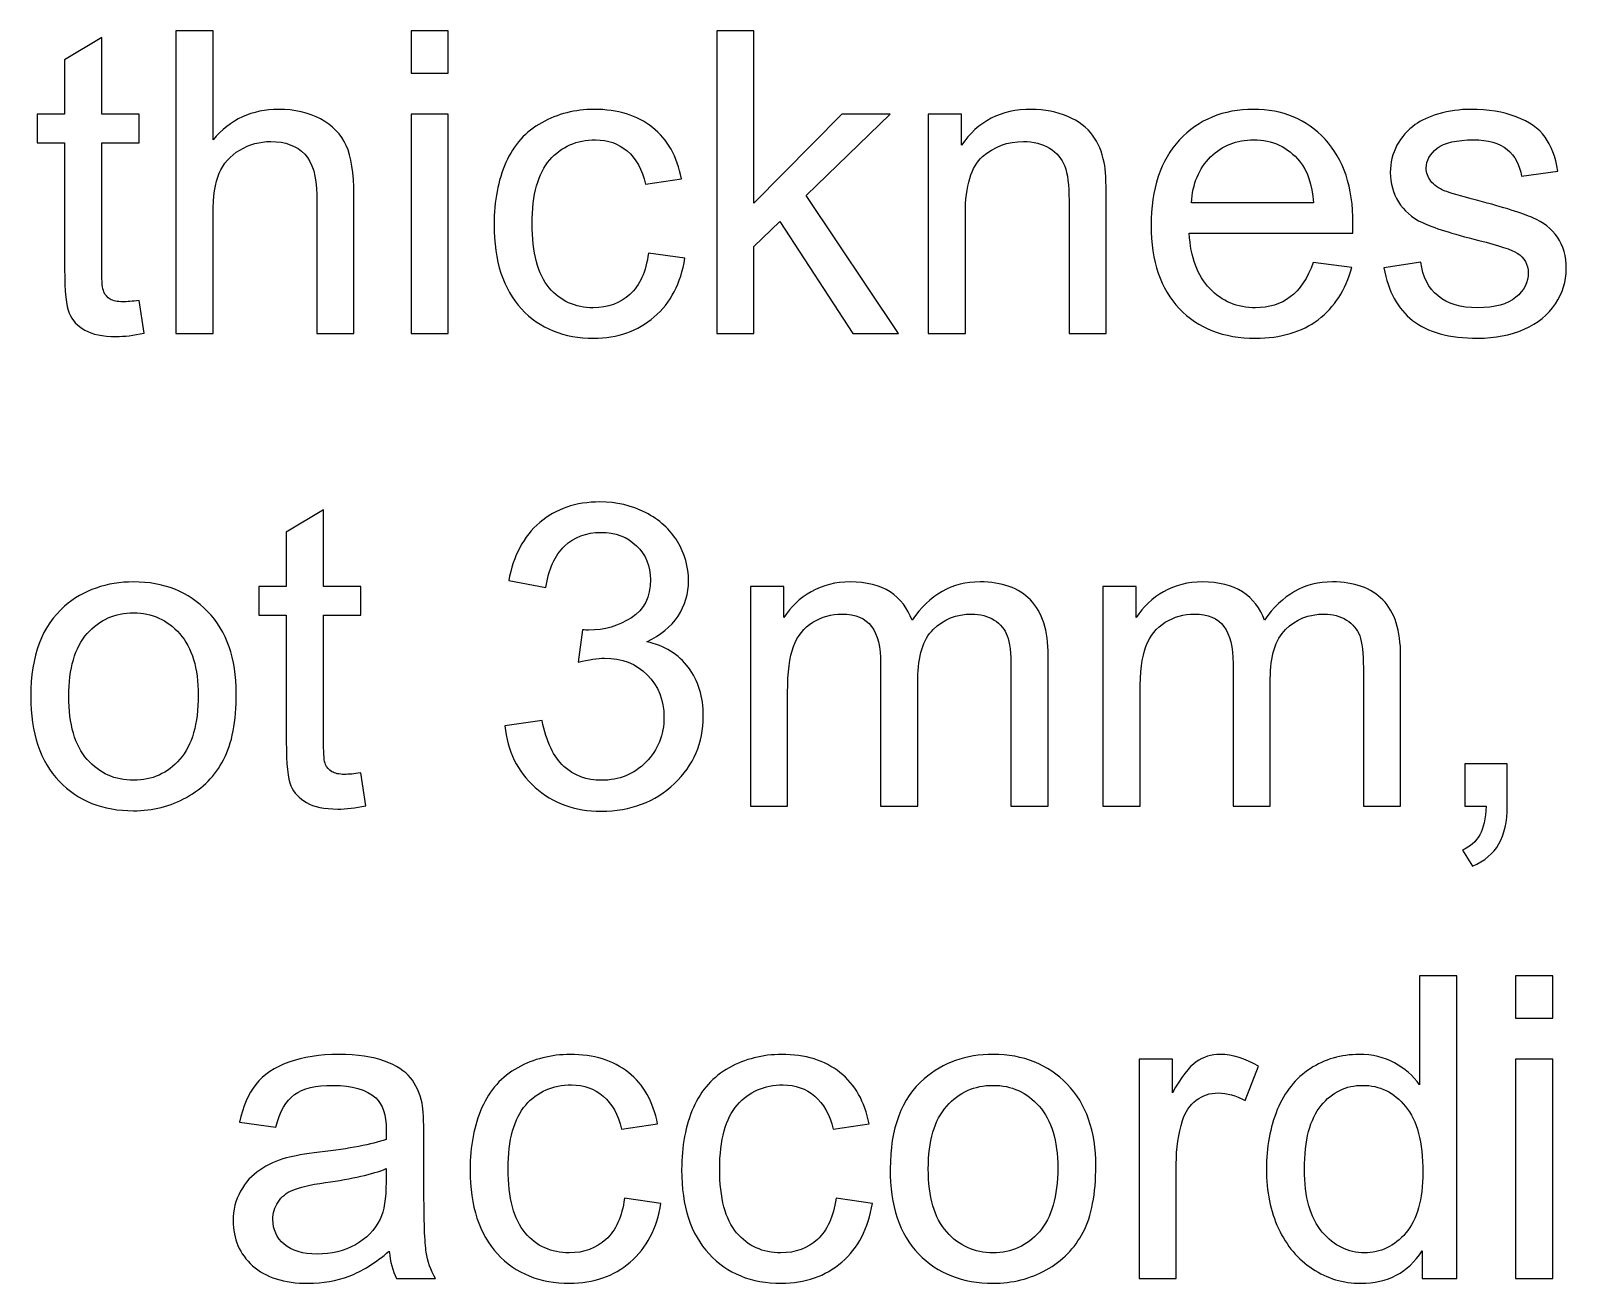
# Model space of a CAD drawing. Header units: millimetres. Extents: x -423 to 423, y -251 to 251.
# Drawn here: x -61.66 to -28.92, y 224 to 250.72 of the extents above; entities that cross this region are included whole.
import ezdxf

# ---------------------------------------------------------------- set-up
doc = ezdxf.new("R2010")
doc.units = ezdxf.units.MM
doc.header["$MEASUREMENT"] = 0
doc.layers.add('Layer 1', color=7, linetype='Continuous')

msp = doc.modelspace()

# ---------------------------------------------------------------- linework, layer by layer
at = {"layer": 'Layer 1', "color": 1}
for points, knots in [([(-59.3458, 244.9661), (-59.3458, 244.9661), (-59.2375, 244.2655), (-59.2375, 244.2655), (-59.46, 244.2189), (-59.66, 244.1948), (-59.8344, 244.1948), (-60.1216, 244.1948), (-60.344, 244.2399), (-60.5034, 244.3316), (-60.6613, 244.4233), (-60.7725, 244.5422), (-60.8372, 244.691), (-60.9018, 244.8398), (-60.9334, 245.1525), (-60.9334, 245.6291), (-60.9334, 245.6291), (-60.9334, 248.3263), (-60.9334, 248.3263), (-60.9334, 248.3263), (-61.5197, 248.3263), (-61.5197, 248.3263), (-61.5197, 248.3263), (-61.5197, 248.9396), (-61.5197, 248.9396), (-61.5197, 248.9396), (-60.9334, 248.9396), (-60.9334, 248.9396), (-60.9334, 248.9396), (-60.9334, 250.0972), (-60.9334, 250.0972), (-60.9334, 250.0972), (-60.1396, 250.5739), (-60.1396, 250.5739), (-60.1396, 250.5739), (-60.1396, 248.9396), (-60.1396, 248.9396), (-60.1396, 248.9396), (-59.3458, 248.9396), (-59.3458, 248.9396), (-59.3458, 248.9396), (-59.3458, 248.3263), (-59.3458, 248.3263), (-59.3458, 248.3263), (-60.1396, 248.3263), (-60.1396, 248.3263), (-60.1396, 248.3263), (-60.1396, 245.584), (-60.1396, 245.584), (-60.1396, 245.357), (-60.126, 245.2112), (-60.0975, 245.1465), (-60.0704, 245.0819), (-60.0253, 245.0307), (-59.9622, 244.9917), (-59.899, 244.9541), (-59.8089, 244.9345), (-59.6916, 244.9345), (-59.6044, 244.9345), (-59.4886, 244.9451), (-59.3458, 244.9661)], [0, 0, 0, 0, 0.05, 0.05, 0.05, 0.1, 0.1, 0.1, 0.15, 0.15, 0.15, 0.2, 0.2, 0.2, 0.25, 0.25, 0.25, 0.3, 0.3, 0.3, 0.35, 0.35, 0.35, 0.4, 0.4, 0.4, 0.45, 0.45, 0.45, 0.5, 0.5, 0.5, 0.55, 0.55, 0.55, 0.6, 0.6, 0.6, 0.65, 0.65, 0.65, 0.7, 0.7, 0.7, 0.75, 0.75, 0.75, 0.8, 0.8, 0.8, 0.85, 0.85, 0.85, 0.9, 0.9, 0.9, 0.95, 0.95, 0.95, 1, 1, 1, 1]), ([(-58.5625, 244.258), (-58.5625, 244.258), (-58.5625, 250.7166), (-58.5625, 250.7166), (-58.5625, 250.7166), (-57.7687, 250.7166), (-57.7687, 250.7166), (-57.7687, 250.7166), (-57.7687, 248.3924), (-57.7687, 248.3924), (-57.4003, 248.8238), (-56.9358, 249.0388), (-56.3735, 249.0388), (-56.0293, 249.0388), (-55.73, 248.9712), (-55.4745, 248.8344), (-55.2204, 248.6975), (-55.0385, 248.5097), (-54.9287, 248.2691), (-54.819, 248.0285), (-54.7648, 247.6782), (-54.7648, 247.2212), (-54.7648, 247.2212), (-54.7648, 244.258), (-54.7648, 244.258), (-54.7648, 244.258), (-55.5587, 244.258), (-55.5587, 244.258), (-55.5587, 244.258), (-55.5587, 247.2182), (-55.5587, 247.2182), (-55.5587, 247.6136), (-55.6444, 247.9023), (-55.8142, 248.0827), (-55.9856, 248.2631), (-56.2262, 248.3533), (-56.5389, 248.3533), (-56.7719, 248.3533), (-56.9914, 248.2932), (-57.1974, 248.1714), (-57.4033, 248.0496), (-57.5492, 247.8842), (-57.6379, 247.6752), (-57.7251, 247.4678), (-57.7687, 247.1806), (-57.7687, 246.8138), (-57.7687, 246.8138), (-57.7687, 244.258), (-57.7687, 244.258), (-57.7687, 244.258), (-58.5625, 244.258), (-58.5625, 244.258)], [0, 0, 0, 0, 0.0588235, 0.0588235, 0.0588235, 0.1176471, 0.1176471, 0.1176471, 0.1764706, 0.1764706, 0.1764706, 0.2352941, 0.2352941, 0.2352941, 0.2941176, 0.2941176, 0.2941176, 0.3529412, 0.3529412, 0.3529412, 0.4117647, 0.4117647, 0.4117647, 0.4705882, 0.4705882, 0.4705882, 0.5294118, 0.5294118, 0.5294118, 0.5882353, 0.5882353, 0.5882353, 0.6470588, 0.6470588, 0.6470588, 0.7058824, 0.7058824, 0.7058824, 0.7647059, 0.7647059, 0.7647059, 0.8235294, 0.8235294, 0.8235294, 0.8823529, 0.8823529, 0.8823529, 0.9411765, 0.9411765, 0.9411765, 1, 1, 1, 1]), ([(-53.5456, 249.8146), (-53.5456, 249.8146), (-53.5456, 250.7166), (-53.5456, 250.7166), (-53.5456, 250.7166), (-52.7518, 250.7166), (-52.7518, 250.7166), (-52.7518, 250.7166), (-52.7518, 249.8146), (-52.7518, 249.8146), (-52.7518, 249.8146), (-53.5456, 249.8146), (-53.5456, 249.8146)], [0, 0, 0, 0, 0.25, 0.25, 0.25, 0.5, 0.5, 0.5, 0.75, 0.75, 0.75, 1, 1, 1, 1]), ([(-47.0283, 244.258), (-47.0283, 244.258), (-47.0283, 250.7166), (-47.0283, 250.7166), (-47.0283, 250.7166), (-46.2345, 250.7166), (-46.2345, 250.7166), (-46.2345, 250.7166), (-46.2345, 247.0378), (-46.2345, 247.0378), (-46.2345, 247.0378), (-44.3582, 248.9396), (-44.3582, 248.9396), (-44.3582, 248.9396), (-43.3329, 248.9396), (-43.3329, 248.9396), (-43.3329, 248.9396), (-45.1189, 247.2002), (-45.1189, 247.2002), (-45.1189, 247.2002), (-43.1525, 244.258), (-43.1525, 244.258), (-43.1525, 244.258), (-44.1297, 244.258), (-44.1297, 244.258), (-44.1297, 244.258), (-45.6843, 246.6499), (-45.6843, 246.6499), (-45.6843, 246.6499), (-46.2345, 246.1147), (-46.2345, 246.1147), (-46.2345, 246.1147), (-46.2345, 244.258), (-46.2345, 244.258), (-46.2345, 244.258), (-47.0283, 244.258), (-47.0283, 244.258)], [0, 0, 0, 0, 0.0833333, 0.0833333, 0.0833333, 0.1666667, 0.1666667, 0.1666667, 0.25, 0.25, 0.25, 0.3333333, 0.3333333, 0.3333333, 0.4166667, 0.4166667, 0.4166667, 0.5, 0.5, 0.5, 0.5833333, 0.5833333, 0.5833333, 0.6666667, 0.6666667, 0.6666667, 0.75, 0.75, 0.75, 0.8333333, 0.8333333, 0.8333333, 0.9166667, 0.9166667, 0.9166667, 1, 1, 1, 1]), ([(-53.5456, 244.258), (-53.5456, 244.258), (-53.5456, 248.9396), (-53.5456, 248.9396), (-53.5456, 248.9396), (-52.7518, 248.9396), (-52.7518, 248.9396), (-52.7518, 248.9396), (-52.7518, 244.258), (-52.7518, 244.258), (-52.7518, 244.258), (-53.5456, 244.258), (-53.5456, 244.258)], [0, 0, 0, 0, 0.25, 0.25, 0.25, 0.5, 0.5, 0.5, 0.75, 0.75, 0.75, 1, 1, 1, 1]), ([(-48.4836, 245.9719), (-48.4836, 245.9719), (-47.7078, 245.8636), (-47.7078, 245.8636), (-47.7935, 245.3299), (-48.0099, 244.9135), (-48.3603, 244.6113), (-48.7106, 244.3091), (-49.142, 244.1588), (-49.6517, 244.1588), (-50.2907, 244.1588), (-50.8048, 244.3678), (-51.1927, 244.7857), (-51.5821, 245.2037), (-51.7761, 245.802), (-51.7761, 246.5808), (-51.7761, 247.0859), (-51.6918, 247.5264), (-51.525, 247.9053), (-51.3581, 248.2826), (-51.104, 248.5668), (-50.7612, 248.7547), (-50.4199, 248.9441), (-50.0486, 249.0388), (-49.6457, 249.0388), (-49.139, 249.0388), (-48.7226, 248.911), (-48.4008, 248.654), (-48.0776, 248.3969), (-47.8702, 248.0315), (-47.78, 247.5595), (-47.78, 247.5595), (-48.5467, 247.4422), (-48.5467, 247.4422), (-48.6204, 247.7565), (-48.7497, 247.9925), (-48.9376, 248.1519), (-49.124, 248.3097), (-49.3496, 248.3894), (-49.6141, 248.3894), (-50.014, 248.3894), (-50.3388, 248.2466), (-50.5899, 247.9609), (-50.8394, 247.6737), (-50.9642, 247.2227), (-50.9642, 246.6034), (-50.9642, 245.9749), (-50.8439, 245.5194), (-50.6033, 245.2352), (-50.3614, 244.9511), (-50.0471, 244.8083), (-49.6607, 244.8083), (-49.348, 244.8083), (-49.0879, 244.903), (-48.8804, 245.0939), (-48.6714, 245.2833), (-48.5392, 245.5765), (-48.4836, 245.9719)], [0, 0, 0, 0, 0.0526316, 0.0526316, 0.0526316, 0.1052632, 0.1052632, 0.1052632, 0.1578947, 0.1578947, 0.1578947, 0.2105263, 0.2105263, 0.2105263, 0.2631579, 0.2631579, 0.2631579, 0.3157895, 0.3157895, 0.3157895, 0.3684211, 0.3684211, 0.3684211, 0.4210526, 0.4210526, 0.4210526, 0.4736842, 0.4736842, 0.4736842, 0.5263158, 0.5263158, 0.5263158, 0.5789474, 0.5789474, 0.5789474, 0.6315789, 0.6315789, 0.6315789, 0.6842105, 0.6842105, 0.6842105, 0.7368421, 0.7368421, 0.7368421, 0.7894737, 0.7894737, 0.7894737, 0.8421053, 0.8421053, 0.8421053, 0.8947368, 0.8947368, 0.8947368, 0.9473684, 0.9473684, 0.9473684, 1, 1, 1, 1]), ([(-42.5211, 244.258), (-42.5211, 244.258), (-42.5211, 248.9396), (-42.5211, 248.9396), (-42.5211, 248.9396), (-41.8085, 248.9396), (-41.8085, 248.9396), (-41.8085, 248.9396), (-41.8085, 248.2751), (-41.8085, 248.2751), (-41.4657, 248.7848), (-40.9696, 249.0388), (-40.3216, 249.0388), (-40.0389, 249.0388), (-39.7803, 248.9877), (-39.5443, 248.887), (-39.3083, 248.7863), (-39.1309, 248.6524), (-39.0137, 248.4886), (-38.8964, 248.3247), (-38.8137, 248.1293), (-38.7671, 247.9038), (-38.7385, 247.7565), (-38.7235, 247.4993), (-38.7235, 247.1325), (-38.7235, 247.1325), (-38.7235, 244.258), (-38.7235, 244.258), (-38.7235, 244.258), (-39.5173, 244.258), (-39.5173, 244.258), (-39.5173, 244.258), (-39.5173, 247.1025), (-39.5173, 247.1025), (-39.5173, 247.4257), (-39.5473, 247.6677), (-39.609, 247.8271), (-39.6707, 247.9864), (-39.7803, 248.1143), (-39.9368, 248.2104), (-40.0931, 248.3052), (-40.278, 248.3533), (-40.4885, 248.3533), (-40.8252, 248.3533), (-41.1154, 248.2466), (-41.3605, 248.0315), (-41.6055, 247.8181), (-41.7273, 247.4107), (-41.7273, 246.8123), (-41.7273, 246.8123), (-41.7273, 244.258), (-41.7273, 244.258), (-41.7273, 244.258), (-42.5211, 244.258), (-42.5211, 244.258)], [0, 0, 0, 0, 0.0555556, 0.0555556, 0.0555556, 0.1111111, 0.1111111, 0.1111111, 0.1666667, 0.1666667, 0.1666667, 0.2222222, 0.2222222, 0.2222222, 0.2777778, 0.2777778, 0.2777778, 0.3333333, 0.3333333, 0.3333333, 0.3888889, 0.3888889, 0.3888889, 0.4444444, 0.4444444, 0.4444444, 0.5, 0.5, 0.5, 0.5555556, 0.5555556, 0.5555556, 0.6111111, 0.6111111, 0.6111111, 0.6666667, 0.6666667, 0.6666667, 0.7222222, 0.7222222, 0.7222222, 0.7777778, 0.7777778, 0.7777778, 0.8333333, 0.8333333, 0.8333333, 0.8888889, 0.8888889, 0.8888889, 0.9444444, 0.9444444, 0.9444444, 1, 1, 1, 1]), ([(-34.3109, 245.7734), (-34.3109, 245.7734), (-33.4901, 245.6652), (-33.4901, 245.6652), (-33.6179, 245.1886), (-33.8569, 244.8173), (-34.2057, 244.5542), (-34.5545, 244.2911), (-34.9995, 244.1588), (-35.5422, 244.1588), (-36.2248, 244.1588), (-36.766, 244.3692), (-37.1659, 244.7902), (-37.5658, 245.2096), (-37.7658, 245.8005), (-37.7658, 246.5597), (-37.7658, 247.3445), (-37.5644, 247.9549), (-37.1599, 248.3879), (-36.7555, 248.8223), (-36.2308, 249.0388), (-35.5859, 249.0388), (-34.9619, 249.0388), (-34.4523, 248.8268), (-34.0569, 248.4014), (-33.6615, 247.9759), (-33.463, 247.3776), (-33.463, 246.6063), (-33.463, 246.5597), (-33.4645, 246.4891), (-33.4676, 246.3958), (-33.4676, 246.3958), (-36.9539, 246.3958), (-36.9539, 246.3958), (-36.9238, 245.8832), (-36.7795, 245.4893), (-36.518, 245.2172), (-36.2578, 244.9451), (-35.9316, 244.8083), (-35.5422, 244.8083), (-35.2521, 244.8083), (-35.0041, 244.8849), (-34.7996, 245.0383), (-34.5936, 245.1916), (-34.4312, 245.4367), (-34.3109, 245.7734)], [0, 0, 0, 0, 0.0666667, 0.0666667, 0.0666667, 0.1333333, 0.1333333, 0.1333333, 0.2, 0.2, 0.2, 0.2666667, 0.2666667, 0.2666667, 0.3333333, 0.3333333, 0.3333333, 0.4, 0.4, 0.4, 0.4666667, 0.4666667, 0.4666667, 0.5333333, 0.5333333, 0.5333333, 0.6, 0.6, 0.6, 0.6666667, 0.6666667, 0.6666667, 0.7333333, 0.7333333, 0.7333333, 0.8, 0.8, 0.8, 0.8666667, 0.8666667, 0.8666667, 0.9333333, 0.9333333, 0.9333333, 1, 1, 1, 1]), ([(-32.803, 245.6562), (-32.803, 245.6562), (-32.0183, 245.7825), (-32.0183, 245.7825), (-31.9746, 245.4682), (-31.8514, 245.2277), (-31.6499, 245.0593), (-31.4485, 244.8925), (-31.1658, 244.8083), (-30.805, 244.8083), (-30.4397, 244.8083), (-30.169, 244.8819), (-29.9917, 245.0307), (-29.8157, 245.1781), (-29.727, 245.3525), (-29.727, 245.5524), (-29.727, 245.7313), (-29.8067, 245.8726), (-29.9646, 245.9749), (-30.0758, 246.0456), (-30.3464, 246.1342), (-30.7764, 246.244), (-31.3568, 246.3898), (-31.7581, 246.5162), (-31.9836, 246.6229), (-32.2076, 246.7311), (-32.3775, 246.8784), (-32.4933, 247.0679), (-32.6091, 247.2558), (-32.6677, 247.4648), (-32.6677, 247.6933), (-32.6677, 247.9023), (-32.6196, 248.0947), (-32.5249, 248.2721), (-32.4287, 248.4495), (-32.2994, 248.5969), (-32.1355, 248.7142), (-32.0122, 248.8043), (-31.8439, 248.881), (-31.6319, 248.9441), (-31.4184, 249.0073), (-31.1913, 249.0388), (-30.9478, 249.0388), (-30.581, 249.0388), (-30.2592, 248.9862), (-29.9826, 248.8795), (-29.7045, 248.7742), (-29.5, 248.6299), (-29.3677, 248.4495), (-29.2369, 248.2676), (-29.1452, 248.0256), (-29.0956, 247.7219), (-29.0956, 247.7219), (-29.8713, 247.6136), (-29.8713, 247.6136), (-29.9059, 247.8571), (-30.0082, 248.0481), (-30.1765, 248.1849), (-30.345, 248.3217), (-30.5825, 248.3894), (-30.8907, 248.3894), (-31.253, 248.3894), (-31.5131, 248.3292), (-31.6679, 248.209), (-31.8228, 248.0887), (-31.901, 247.9474), (-31.901, 247.7865), (-31.901, 247.6843), (-31.8694, 247.591), (-31.8047, 247.5084), (-31.7401, 247.4241), (-31.6394, 247.3535), (-31.5011, 247.2979), (-31.4214, 247.2678), (-31.1899, 247.2002), (-30.802, 247.0949), (-30.2427, 246.9461), (-29.8518, 246.8228), (-29.6293, 246.7281), (-29.4068, 246.6334), (-29.2324, 246.4936), (-29.1061, 246.3131), (-28.9783, 246.1312), (-28.9152, 245.9057), (-28.9152, 245.6351), (-28.9152, 245.372), (-28.9919, 245.124), (-29.1467, 244.8909), (-29.3015, 244.6579), (-29.5241, 244.4775), (-29.8142, 244.3497), (-30.1059, 244.2219), (-30.4351, 244.1588), (-30.802, 244.1588), (-31.4093, 244.1588), (-31.8739, 244.285), (-32.1926, 244.5361), (-32.5113, 244.7887), (-32.7143, 245.1615), (-32.803, 245.6562)], [0, 0, 0, 0, 0.030303, 0.030303, 0.030303, 0.0606061, 0.0606061, 0.0606061, 0.0909091, 0.0909091, 0.0909091, 0.1212121, 0.1212121, 0.1212121, 0.1515152, 0.1515152, 0.1515152, 0.1818182, 0.1818182, 0.1818182, 0.2121212, 0.2121212, 0.2121212, 0.2424242, 0.2424242, 0.2424242, 0.2727273, 0.2727273, 0.2727273, 0.3030303, 0.3030303, 0.3030303, 0.3333333, 0.3333333, 0.3333333, 0.3636364, 0.3636364, 0.3636364, 0.3939394, 0.3939394, 0.3939394, 0.4242424, 0.4242424, 0.4242424, 0.4545455, 0.4545455, 0.4545455, 0.4848485, 0.4848485, 0.4848485, 0.5151515, 0.5151515, 0.5151515, 0.5454545, 0.5454545, 0.5454545, 0.5757576, 0.5757576, 0.5757576, 0.6060606, 0.6060606, 0.6060606, 0.6363636, 0.6363636, 0.6363636, 0.6666667, 0.6666667, 0.6666667, 0.6969697, 0.6969697, 0.6969697, 0.7272727, 0.7272727, 0.7272727, 0.7575758, 0.7575758, 0.7575758, 0.7878788, 0.7878788, 0.7878788, 0.8181818, 0.8181818, 0.8181818, 0.8484848, 0.8484848, 0.8484848, 0.8787879, 0.8787879, 0.8787879, 0.9090909, 0.9090909, 0.9090909, 0.9393939, 0.9393939, 0.9393939, 0.969697, 0.969697, 0.969697, 1, 1, 1, 1]), ([(-36.9088, 247.0453), (-36.9088, 247.0453), (-34.3019, 247.0453), (-34.3019, 247.0453), (-34.3365, 247.4392), (-34.4373, 247.7339), (-34.6011, 247.9309), (-34.8522, 248.236), (-35.1799, 248.3894), (-35.5813, 248.3894), (-35.9452, 248.3894), (-36.2503, 248.2676), (-36.4984, 248.024), (-36.7449, 247.7805), (-36.8818, 247.4542), (-36.9088, 247.0453)], [0, 0, 0, 0, 0.2, 0.2, 0.2, 0.4, 0.4, 0.4, 0.6, 0.6, 0.6, 0.8, 0.8, 0.8, 1, 1, 1, 1]), ([(-51.5454, 235.8945), (-51.5454, 235.8945), (-50.7516, 236.0027), (-50.7516, 236.0027), (-50.6599, 235.5518), (-50.5066, 235.227), (-50.2886, 235.0285), (-50.0705, 234.8301), (-49.803, 234.7309), (-49.4858, 234.7309), (-49.1099, 234.7309), (-48.7926, 234.8602), (-48.5371, 235.1188), (-48.2815, 235.3774), (-48.1537, 235.6976), (-48.1537, 236.0794), (-48.1537, 236.4432), (-48.2725, 236.7439), (-48.5115, 236.9815), (-48.7491, 237.2175), (-49.0512, 237.3363), (-49.4196, 237.3363), (-49.57, 237.3363), (-49.7564, 237.3062), (-49.9804, 237.2476), (-49.9804, 237.2476), (-49.8916, 237.9421), (-49.8916, 237.9421), (-49.839, 237.9362), (-49.7954, 237.9332), (-49.7639, 237.9332), (-49.4241, 237.9332), (-49.1204, 238.0218), (-48.8483, 238.1977), (-48.5777, 238.3737), (-48.4423, 238.6443), (-48.4423, 239.0096), (-48.4423, 239.2997), (-48.5416, 239.5403), (-48.7385, 239.7313), (-48.9355, 239.9222), (-49.1896, 240.0169), (-49.5008, 240.0169), (-49.8105, 240.0169), (-50.0676, 239.9191), (-50.2736, 239.7237), (-50.4795, 239.5282), (-50.6118, 239.2351), (-50.6704, 238.8442), (-50.6704, 238.8442), (-51.4643, 238.9885), (-51.4643, 238.9885), (-51.3665, 239.5207), (-51.147, 239.9342), (-50.8027, 240.2273), (-50.46, 240.5205), (-50.0315, 240.6664), (-49.5204, 240.6664), (-49.1685, 240.6664), (-48.8438, 240.5912), (-48.5476, 240.4393), (-48.25, 240.289), (-48.0229, 240.083), (-47.8666, 239.823), (-47.7087, 239.5613), (-47.6305, 239.2847), (-47.6305, 238.9915), (-47.6305, 238.7134), (-47.7057, 238.4609), (-47.8546, 238.2324), (-48.0049, 238.0038), (-48.2274, 237.8219), (-48.5206, 237.6866), (-48.1386, 237.5994), (-47.8425, 237.416), (-47.6305, 237.1379), (-47.42, 236.8612), (-47.3148, 236.5124), (-47.3148, 236.096), (-47.3148, 235.5322), (-47.5208, 235.0526), (-47.9312, 234.6602), (-48.3431, 234.2678), (-48.8633, 234.0724), (-49.4917, 234.0724), (-50.0585, 234.0724), (-50.5291, 234.2422), (-50.9034, 234.5805), (-51.2793, 234.9188), (-51.4928, 235.3563), (-51.5454, 235.8945)], [0, 0, 0, 0, 0.0333333, 0.0333333, 0.0333333, 0.0666667, 0.0666667, 0.0666667, 0.1, 0.1, 0.1, 0.1333333, 0.1333333, 0.1333333, 0.1666667, 0.1666667, 0.1666667, 0.2, 0.2, 0.2, 0.2333333, 0.2333333, 0.2333333, 0.2666667, 0.2666667, 0.2666667, 0.3, 0.3, 0.3, 0.3333333, 0.3333333, 0.3333333, 0.3666667, 0.3666667, 0.3666667, 0.4, 0.4, 0.4, 0.4333333, 0.4333333, 0.4333333, 0.4666667, 0.4666667, 0.4666667, 0.5, 0.5, 0.5, 0.5333333, 0.5333333, 0.5333333, 0.5666667, 0.5666667, 0.5666667, 0.6, 0.6, 0.6, 0.6333333, 0.6333333, 0.6333333, 0.6666667, 0.6666667, 0.6666667, 0.7, 0.7, 0.7, 0.7333333, 0.7333333, 0.7333333, 0.7666667, 0.7666667, 0.7666667, 0.8, 0.8, 0.8, 0.8333333, 0.8333333, 0.8333333, 0.8666667, 0.8666667, 0.8666667, 0.9, 0.9, 0.9, 0.9333333, 0.9333333, 0.9333333, 0.9666667, 0.9666667, 0.9666667, 1, 1, 1, 1]), ([(-54.6184, 234.8887), (-54.6184, 234.8887), (-54.5102, 234.1881), (-54.5102, 234.1881), (-54.7326, 234.1415), (-54.9326, 234.1175), (-55.1071, 234.1175), (-55.3942, 234.1175), (-55.6167, 234.1626), (-55.776, 234.2543), (-55.9339, 234.346), (-56.0451, 234.4648), (-56.1098, 234.6136), (-56.1744, 234.7624), (-56.206, 235.0751), (-56.206, 235.5518), (-56.206, 235.5518), (-56.206, 238.2489), (-56.206, 238.2489), (-56.206, 238.2489), (-56.7924, 238.2489), (-56.7924, 238.2489), (-56.7924, 238.2489), (-56.7924, 238.8622), (-56.7924, 238.8622), (-56.7924, 238.8622), (-56.206, 238.8622), (-56.206, 238.8622), (-56.206, 238.8622), (-56.206, 240.0199), (-56.206, 240.0199), (-56.206, 240.0199), (-55.4122, 240.4965), (-55.4122, 240.4965), (-55.4122, 240.4965), (-55.4122, 238.8622), (-55.4122, 238.8622), (-55.4122, 238.8622), (-54.6184, 238.8622), (-54.6184, 238.8622), (-54.6184, 238.8622), (-54.6184, 238.2489), (-54.6184, 238.2489), (-54.6184, 238.2489), (-55.4122, 238.2489), (-55.4122, 238.2489), (-55.4122, 238.2489), (-55.4122, 235.5066), (-55.4122, 235.5066), (-55.4122, 235.2796), (-55.3986, 235.1338), (-55.3701, 235.0692), (-55.3431, 235.0045), (-55.298, 234.9533), (-55.2348, 234.9143), (-55.1717, 234.8767), (-55.0815, 234.8571), (-54.9642, 234.8571), (-54.877, 234.8571), (-54.7613, 234.8677), (-54.6184, 234.8887)], [0, 0, 0, 0, 0.05, 0.05, 0.05, 0.1, 0.1, 0.1, 0.15, 0.15, 0.15, 0.2, 0.2, 0.2, 0.25, 0.25, 0.25, 0.3, 0.3, 0.3, 0.35, 0.35, 0.35, 0.4, 0.4, 0.4, 0.45, 0.45, 0.45, 0.5, 0.5, 0.5, 0.55, 0.55, 0.55, 0.6, 0.6, 0.6, 0.65, 0.65, 0.65, 0.7, 0.7, 0.7, 0.75, 0.75, 0.75, 0.8, 0.8, 0.8, 0.85, 0.85, 0.85, 0.9, 0.9, 0.9, 0.95, 0.95, 0.95, 1, 1, 1, 1]), ([(-61.6559, 236.5215), (-61.6559, 237.3859), (-61.4153, 238.0263), (-60.9327, 238.4428), (-60.5314, 238.7886), (-60.0397, 238.9614), (-59.4609, 238.9614), (-58.819, 238.9614), (-58.2927, 238.751), (-57.8839, 238.33), (-57.4764, 237.9106), (-57.272, 237.3288), (-57.272, 236.5876), (-57.272, 235.9862), (-57.3622, 235.5142), (-57.5426, 235.1698), (-57.7229, 234.8256), (-57.9861, 234.558), (-58.3318, 234.367), (-58.6761, 234.1761), (-59.0535, 234.0814), (-59.4609, 234.0814), (-60.1164, 234.0814), (-60.6456, 234.2904), (-61.05, 234.7098), (-61.4544, 235.1293), (-61.6559, 235.7337), (-61.6559, 236.5215)], [0, 0, 0, 0, 0.1111111, 0.1111111, 0.1111111, 0.2222222, 0.2222222, 0.2222222, 0.3333333, 0.3333333, 0.3333333, 0.4444444, 0.4444444, 0.4444444, 0.5555556, 0.5555556, 0.5555556, 0.6666667, 0.6666667, 0.6666667, 0.7777778, 0.7777778, 0.7777778, 0.8888889, 0.8888889, 0.8888889, 1, 1, 1, 1]), ([(-46.312, 234.1806), (-46.312, 234.1806), (-46.312, 238.8622), (-46.312, 238.8622), (-46.312, 238.8622), (-45.5994, 238.8622), (-45.5994, 238.8622), (-45.5994, 238.8622), (-45.5994, 238.2007), (-45.5994, 238.2007), (-45.4536, 238.4292), (-45.2581, 238.6142), (-45.0146, 238.7525), (-44.771, 238.8923), (-44.4944, 238.9614), (-44.1832, 238.9614), (-43.8374, 238.9614), (-43.5533, 238.8893), (-43.3323, 238.7465), (-43.1113, 238.6022), (-42.9549, 238.4022), (-42.8647, 238.1436), (-42.4919, 238.6894), (-42.0093, 238.9614), (-41.4139, 238.9614), (-40.9479, 238.9614), (-40.5885, 238.8337), (-40.339, 238.5766), (-40.0879, 238.3195), (-39.9616, 237.9241), (-39.9616, 237.3904), (-39.9616, 237.3904), (-39.9616, 234.1806), (-39.9616, 234.1806), (-39.9616, 234.1806), (-40.7554, 234.1806), (-40.7554, 234.1806), (-40.7554, 234.1806), (-40.7554, 237.1273), (-40.7554, 237.1273), (-40.7554, 237.443), (-40.7824, 237.6715), (-40.8336, 237.8114), (-40.8847, 237.9512), (-40.9779, 238.0624), (-41.1148, 238.1481), (-41.25, 238.2338), (-41.4094, 238.2759), (-41.5913, 238.2759), (-41.9221, 238.2759), (-42.1957, 238.1662), (-42.4137, 237.9482), (-42.6317, 237.7287), (-42.7399, 237.3784), (-42.7399, 236.8973), (-42.7399, 236.8973), (-42.7399, 234.1806), (-42.7399, 234.1806), (-42.7399, 234.1806), (-43.5337, 234.1806), (-43.5337, 234.1806), (-43.5337, 234.1806), (-43.5337, 237.219), (-43.5337, 237.219), (-43.5337, 237.5709), (-43.5984, 237.8354), (-43.7277, 238.0113), (-43.857, 238.1872), (-44.0689, 238.2759), (-44.3621, 238.2759), (-44.5846, 238.2759), (-44.7906, 238.2173), (-44.98, 238.1), (-45.1695, 237.9828), (-45.3063, 237.8114), (-45.3919, 237.5843), (-45.4761, 237.3588), (-45.5182, 237.0326), (-45.5182, 236.6071), (-45.5182, 236.6071), (-45.5182, 234.1806), (-45.5182, 234.1806), (-45.5182, 234.1806), (-46.312, 234.1806), (-46.312, 234.1806)], [0, 0, 0, 0, 0.0357143, 0.0357143, 0.0357143, 0.0714286, 0.0714286, 0.0714286, 0.1071429, 0.1071429, 0.1071429, 0.1428571, 0.1428571, 0.1428571, 0.1785714, 0.1785714, 0.1785714, 0.2142857, 0.2142857, 0.2142857, 0.25, 0.25, 0.25, 0.2857143, 0.2857143, 0.2857143, 0.3214286, 0.3214286, 0.3214286, 0.3571429, 0.3571429, 0.3571429, 0.3928571, 0.3928571, 0.3928571, 0.4285714, 0.4285714, 0.4285714, 0.4642857, 0.4642857, 0.4642857, 0.5, 0.5, 0.5, 0.5357143, 0.5357143, 0.5357143, 0.5714286, 0.5714286, 0.5714286, 0.6071429, 0.6071429, 0.6071429, 0.6428571, 0.6428571, 0.6428571, 0.6785714, 0.6785714, 0.6785714, 0.7142857, 0.7142857, 0.7142857, 0.75, 0.75, 0.75, 0.7857143, 0.7857143, 0.7857143, 0.8214286, 0.8214286, 0.8214286, 0.8571429, 0.8571429, 0.8571429, 0.8928571, 0.8928571, 0.8928571, 0.9285714, 0.9285714, 0.9285714, 0.9642857, 0.9642857, 0.9642857, 1, 1, 1, 1]), ([(-38.798, 234.1806), (-38.798, 234.1806), (-38.798, 238.8622), (-38.798, 238.8622), (-38.798, 238.8622), (-38.0853, 238.8622), (-38.0853, 238.8622), (-38.0853, 238.8622), (-38.0853, 238.2007), (-38.0853, 238.2007), (-37.9395, 238.4292), (-37.744, 238.6142), (-37.5005, 238.7525), (-37.2569, 238.8923), (-36.9804, 238.9614), (-36.6691, 238.9614), (-36.3234, 238.9614), (-36.0392, 238.8893), (-35.8182, 238.7465), (-35.5972, 238.6022), (-35.4409, 238.4022), (-35.3506, 238.1436), (-34.9778, 238.6894), (-34.4952, 238.9614), (-33.8999, 238.9614), (-33.4338, 238.9614), (-33.0745, 238.8337), (-32.8249, 238.5766), (-32.5738, 238.3195), (-32.4476, 237.9241), (-32.4476, 237.3904), (-32.4476, 237.3904), (-32.4476, 234.1806), (-32.4476, 234.1806), (-32.4476, 234.1806), (-33.2413, 234.1806), (-33.2413, 234.1806), (-33.2413, 234.1806), (-33.2413, 237.1273), (-33.2413, 237.1273), (-33.2413, 237.443), (-33.2684, 237.6715), (-33.3195, 237.8114), (-33.3706, 237.9512), (-33.4638, 238.0624), (-33.6007, 238.1481), (-33.736, 238.2338), (-33.8953, 238.2759), (-34.0772, 238.2759), (-34.408, 238.2759), (-34.6816, 238.1662), (-34.8996, 237.9482), (-35.1176, 237.7287), (-35.2258, 237.3784), (-35.2258, 236.8973), (-35.2258, 236.8973), (-35.2258, 234.1806), (-35.2258, 234.1806), (-35.2258, 234.1806), (-36.0196, 234.1806), (-36.0196, 234.1806), (-36.0196, 234.1806), (-36.0196, 237.219), (-36.0196, 237.219), (-36.0196, 237.5709), (-36.0843, 237.8354), (-36.2136, 238.0113), (-36.3429, 238.1872), (-36.5549, 238.2759), (-36.848, 238.2759), (-37.0705, 238.2759), (-37.2765, 238.2173), (-37.4659, 238.1), (-37.6554, 237.9828), (-37.7922, 237.8114), (-37.8779, 237.5843), (-37.9621, 237.3588), (-38.0042, 237.0326), (-38.0042, 236.6071), (-38.0042, 236.6071), (-38.0042, 234.1806), (-38.0042, 234.1806), (-38.0042, 234.1806), (-38.798, 234.1806), (-38.798, 234.1806)], [0, 0, 0, 0, 0.0357143, 0.0357143, 0.0357143, 0.0714286, 0.0714286, 0.0714286, 0.1071429, 0.1071429, 0.1071429, 0.1428571, 0.1428571, 0.1428571, 0.1785714, 0.1785714, 0.1785714, 0.2142857, 0.2142857, 0.2142857, 0.25, 0.25, 0.25, 0.2857143, 0.2857143, 0.2857143, 0.3214286, 0.3214286, 0.3214286, 0.3571429, 0.3571429, 0.3571429, 0.3928571, 0.3928571, 0.3928571, 0.4285714, 0.4285714, 0.4285714, 0.4642857, 0.4642857, 0.4642857, 0.5, 0.5, 0.5, 0.5357143, 0.5357143, 0.5357143, 0.5714286, 0.5714286, 0.5714286, 0.6071429, 0.6071429, 0.6071429, 0.6428571, 0.6428571, 0.6428571, 0.6785714, 0.6785714, 0.6785714, 0.7142857, 0.7142857, 0.7142857, 0.75, 0.75, 0.75, 0.7857143, 0.7857143, 0.7857143, 0.8214286, 0.8214286, 0.8214286, 0.8571429, 0.8571429, 0.8571429, 0.8928571, 0.8928571, 0.8928571, 0.9285714, 0.9285714, 0.9285714, 0.9642857, 0.9642857, 0.9642857, 1, 1, 1, 1]), ([(-60.8441, 236.5199), (-60.8441, 235.9216), (-60.7133, 235.4735), (-60.4517, 235.1774), (-60.1886, 234.8797), (-59.8593, 234.7309), (-59.4609, 234.7309), (-59.067, 234.7309), (-58.7393, 234.8797), (-58.4761, 235.1789), (-58.2146, 235.478), (-58.0838, 235.9336), (-58.0838, 236.5455), (-58.0838, 237.1228), (-58.2161, 237.5603), (-58.4792, 237.8565), (-58.7422, 238.1541), (-59.0701, 238.303), (-59.4609, 238.303), (-59.8593, 238.303), (-60.1886, 238.1556), (-60.4517, 237.8595), (-60.7133, 237.5633), (-60.8441, 237.1168), (-60.8441, 236.5199)], [0, 0, 0, 0, 0.125, 0.125, 0.125, 0.25, 0.25, 0.25, 0.375, 0.375, 0.375, 0.5, 0.5, 0.5, 0.625, 0.625, 0.625, 0.75, 0.75, 0.75, 0.875, 0.875, 0.875, 1, 1, 1, 1]), ([(-31.0764, 234.1806), (-31.0764, 234.1806), (-31.0764, 235.0826), (-31.0764, 235.0826), (-31.0764, 235.0826), (-30.1744, 235.0826), (-30.1744, 235.0826), (-30.1744, 235.0826), (-30.1744, 234.1806), (-30.1744, 234.1806), (-30.1744, 233.8484), (-30.233, 233.5792), (-30.3518, 233.3748), (-30.4691, 233.1704), (-30.657, 233.011), (-30.9141, 232.8997), (-30.9141, 232.8997), (-31.1306, 233.2425), (-31.1306, 233.2425), (-30.9621, 233.3162), (-30.8389, 233.4244), (-30.7607, 233.5658), (-30.681, 233.7085), (-30.6359, 233.913), (-30.6269, 234.1806), (-30.6269, 234.1806), (-31.0764, 234.1806), (-31.0764, 234.1806)], [0, 0, 0, 0, 0.1111111, 0.1111111, 0.1111111, 0.2222222, 0.2222222, 0.2222222, 0.3333333, 0.3333333, 0.3333333, 0.4444444, 0.4444444, 0.4444444, 0.5555556, 0.5555556, 0.5555556, 0.6666667, 0.6666667, 0.6666667, 0.7777778, 0.7777778, 0.7777778, 0.8888889, 0.8888889, 0.8888889, 1, 1, 1, 1]), ([(-31.9899, 224.1033), (-31.9899, 224.1033), (-31.9899, 224.6971), (-31.9899, 224.6971), (-32.2861, 224.2355), (-32.722, 224.004), (-33.2979, 224.004), (-33.6707, 224.004), (-34.0135, 224.1062), (-34.3247, 224.3123), (-34.6374, 224.5167), (-34.8794, 224.8039), (-35.0523, 225.1707), (-35.2237, 225.539), (-35.3094, 225.9615), (-35.3094, 226.4396), (-35.3094, 226.9056), (-35.2312, 227.3281), (-35.0763, 227.7084), (-34.92, 228.0873), (-34.687, 228.379), (-34.3758, 228.5804), (-34.0661, 228.7834), (-33.7173, 228.8841), (-33.3339, 228.8841), (-33.0513, 228.8841), (-32.8002, 228.824), (-32.5807, 228.7052), (-32.3612, 228.5864), (-32.1823, 228.4301), (-32.044, 228.2391), (-32.044, 228.2391), (-32.044, 230.5619), (-32.044, 230.5619), (-32.044, 230.5619), (-31.2502, 230.5619), (-31.2502, 230.5619), (-31.2502, 230.5619), (-31.2502, 224.1033), (-31.2502, 224.1033), (-31.2502, 224.1033), (-31.9899, 224.1033), (-31.9899, 224.1033)], [0, 0, 0, 0, 0.0714286, 0.0714286, 0.0714286, 0.1428571, 0.1428571, 0.1428571, 0.2142857, 0.2142857, 0.2142857, 0.2857143, 0.2857143, 0.2857143, 0.3571429, 0.3571429, 0.3571429, 0.4285714, 0.4285714, 0.4285714, 0.5, 0.5, 0.5, 0.5714286, 0.5714286, 0.5714286, 0.6428571, 0.6428571, 0.6428571, 0.7142857, 0.7142857, 0.7142857, 0.7857143, 0.7857143, 0.7857143, 0.8571429, 0.8571429, 0.8571429, 0.9285714, 0.9285714, 0.9285714, 1, 1, 1, 1]), ([(-29.9948, 229.6599), (-29.9948, 229.6599), (-29.9948, 230.5619), (-29.9948, 230.5619), (-29.9948, 230.5619), (-29.201, 230.5619), (-29.201, 230.5619), (-29.201, 230.5619), (-29.201, 229.6599), (-29.201, 229.6599), (-29.201, 229.6599), (-29.9948, 229.6599), (-29.9948, 229.6599)], [0, 0, 0, 0, 0.25, 0.25, 0.25, 0.5, 0.5, 0.5, 0.75, 0.75, 0.75, 1, 1, 1, 1]), ([(-54.0118, 224.6896), (-54.3065, 224.4385), (-54.5906, 224.2626), (-54.8627, 224.1589), (-55.1348, 224.0552), (-55.4265, 224.004), (-55.7392, 224.004), (-56.2534, 224.004), (-56.6487, 224.1288), (-56.9254, 224.3799), (-57.202, 224.6295), (-57.3403, 224.9497), (-57.3403, 225.3391), (-57.3403, 225.5676), (-57.2877, 225.7766), (-57.184, 225.966), (-57.0788, 226.1554), (-56.942, 226.3058), (-56.7735, 226.42), (-56.6037, 226.5343), (-56.4142, 226.6215), (-56.2022, 226.6801), (-56.0459, 226.7207), (-55.8099, 226.7598), (-55.4956, 226.7988), (-54.8552, 226.874), (-54.3816, 226.9657), (-54.0794, 227.071), (-54.0764, 227.1792), (-54.0749, 227.2484), (-54.0749, 227.277), (-54.0749, 227.5987), (-54.1501, 227.8257), (-54.3004, 227.958), (-54.5034, 228.1369), (-54.8056, 228.2256), (-55.2055, 228.2256), (-55.5798, 228.2256), (-55.8564, 228.1595), (-56.0339, 228.0287), (-56.2128, 227.8978), (-56.3435, 227.6663), (-56.4293, 227.3326), (-56.4293, 227.3326), (-57.2051, 227.4408), (-57.2051, 227.4408), (-57.1343, 227.7731), (-57.0186, 228.0422), (-56.8562, 228.2467), (-56.6938, 228.4512), (-56.4594, 228.6075), (-56.1526, 228.7187), (-55.8475, 228.8285), (-55.4911, 228.8841), (-55.0882, 228.8841), (-54.6883, 228.8841), (-54.362, 228.8375), (-54.111, 228.7428), (-53.8615, 228.6481), (-53.6765, 228.5308), (-53.5592, 228.388), (-53.442, 228.2452), (-53.3593, 228.0647), (-53.3112, 227.8468), (-53.2856, 227.7114), (-53.2721, 227.4679), (-53.2721, 227.1176), (-53.2721, 227.1176), (-53.2721, 226.0652), (-53.2721, 226.0652), (-53.2721, 225.33), (-53.2555, 224.8655), (-53.2225, 224.6685), (-53.1909, 224.4716), (-53.1248, 224.2837), (-53.0286, 224.1033), (-53.0286, 224.1033), (-53.8584, 224.1033), (-53.8584, 224.1033), (-53.9381, 224.2701), (-53.9892, 224.4656), (-54.0118, 224.6896)], [0, 0, 0, 0, 0.037037, 0.037037, 0.037037, 0.0740741, 0.0740741, 0.0740741, 0.1111111, 0.1111111, 0.1111111, 0.1481481, 0.1481481, 0.1481481, 0.1851852, 0.1851852, 0.1851852, 0.2222222, 0.2222222, 0.2222222, 0.2592593, 0.2592593, 0.2592593, 0.2962963, 0.2962963, 0.2962963, 0.3333333, 0.3333333, 0.3333333, 0.3703704, 0.3703704, 0.3703704, 0.4074074, 0.4074074, 0.4074074, 0.4444444, 0.4444444, 0.4444444, 0.4814815, 0.4814815, 0.4814815, 0.5185185, 0.5185185, 0.5185185, 0.5555556, 0.5555556, 0.5555556, 0.5925926, 0.5925926, 0.5925926, 0.6296296, 0.6296296, 0.6296296, 0.6666667, 0.6666667, 0.6666667, 0.7037037, 0.7037037, 0.7037037, 0.7407407, 0.7407407, 0.7407407, 0.7777778, 0.7777778, 0.7777778, 0.8148148, 0.8148148, 0.8148148, 0.8518519, 0.8518519, 0.8518519, 0.8888889, 0.8888889, 0.8888889, 0.9259259, 0.9259259, 0.9259259, 0.962963, 0.962963, 0.962963, 1, 1, 1, 1]), ([(-48.9949, 225.8171), (-48.9949, 225.8171), (-48.2191, 225.7089), (-48.2191, 225.7089), (-48.3048, 225.1752), (-48.5213, 224.7588), (-48.8716, 224.4566), (-49.2219, 224.1544), (-49.6533, 224.004), (-50.163, 224.004), (-50.802, 224.004), (-51.3161, 224.213), (-51.704, 224.6309), (-52.0934, 225.0489), (-52.2874, 225.6473), (-52.2874, 226.426), (-52.2874, 226.9312), (-52.2032, 227.3717), (-52.0363, 227.7506), (-51.8694, 228.1279), (-51.6153, 228.412), (-51.2725, 228.6), (-50.9312, 228.7894), (-50.56, 228.8841), (-50.157, 228.8841), (-49.6503, 228.8841), (-49.2339, 228.7563), (-48.9121, 228.4992), (-48.5889, 228.2422), (-48.3815, 227.8768), (-48.2913, 227.4048), (-48.2913, 227.4048), (-49.058, 227.2875), (-49.058, 227.2875), (-49.1317, 227.6017), (-49.261, 227.8377), (-49.4489, 227.9971), (-49.6353, 228.155), (-49.8609, 228.2347), (-50.1254, 228.2347), (-50.5253, 228.2347), (-50.8501, 228.0918), (-51.1012, 227.8061), (-51.3507, 227.519), (-51.4755, 227.068), (-51.4755, 226.4486), (-51.4755, 225.8202), (-51.3553, 225.3646), (-51.1146, 225.0805), (-50.8727, 224.7964), (-50.5584, 224.6535), (-50.1721, 224.6535), (-49.8593, 224.6535), (-49.5992, 224.7482), (-49.3917, 224.9391), (-49.1828, 225.1286), (-49.0505, 225.4217), (-48.9949, 225.8171)], [0, 0, 0, 0, 0.0526316, 0.0526316, 0.0526316, 0.1052632, 0.1052632, 0.1052632, 0.1578947, 0.1578947, 0.1578947, 0.2105263, 0.2105263, 0.2105263, 0.2631579, 0.2631579, 0.2631579, 0.3157895, 0.3157895, 0.3157895, 0.3684211, 0.3684211, 0.3684211, 0.4210526, 0.4210526, 0.4210526, 0.4736842, 0.4736842, 0.4736842, 0.5263158, 0.5263158, 0.5263158, 0.5789474, 0.5789474, 0.5789474, 0.6315789, 0.6315789, 0.6315789, 0.6842105, 0.6842105, 0.6842105, 0.7368421, 0.7368421, 0.7368421, 0.7894737, 0.7894737, 0.7894737, 0.8421053, 0.8421053, 0.8421053, 0.8947368, 0.8947368, 0.8947368, 0.9473684, 0.9473684, 0.9473684, 1, 1, 1, 1]), ([(-44.4847, 225.8171), (-44.4847, 225.8171), (-43.7089, 225.7089), (-43.7089, 225.7089), (-43.7946, 225.1752), (-44.0111, 224.7588), (-44.3614, 224.4566), (-44.7117, 224.1544), (-45.1431, 224.004), (-45.6528, 224.004), (-46.2918, 224.004), (-46.8059, 224.213), (-47.1938, 224.6309), (-47.5832, 225.0489), (-47.7772, 225.6473), (-47.7772, 226.426), (-47.7772, 226.9312), (-47.693, 227.3717), (-47.5261, 227.7506), (-47.3592, 228.1279), (-47.1051, 228.412), (-46.7623, 228.6), (-46.421, 228.7894), (-46.0498, 228.8841), (-45.6468, 228.8841), (-45.1401, 228.8841), (-44.7237, 228.7563), (-44.4019, 228.4992), (-44.0787, 228.2422), (-43.8713, 227.8768), (-43.7811, 227.4048), (-43.7811, 227.4048), (-44.5478, 227.2875), (-44.5478, 227.2875), (-44.6215, 227.6017), (-44.7508, 227.8377), (-44.9387, 227.9971), (-45.1251, 228.155), (-45.3507, 228.2347), (-45.6152, 228.2347), (-46.0152, 228.2347), (-46.3399, 228.0918), (-46.591, 227.8061), (-46.8405, 227.519), (-46.9653, 227.068), (-46.9653, 226.4486), (-46.9653, 225.8202), (-46.8451, 225.3646), (-46.6045, 225.0805), (-46.3625, 224.7964), (-46.0482, 224.6535), (-45.6619, 224.6535), (-45.3491, 224.6535), (-45.089, 224.7482), (-44.8816, 224.9391), (-44.6726, 225.1286), (-44.5403, 225.4217), (-44.4847, 225.8171)], [0, 0, 0, 0, 0.0526316, 0.0526316, 0.0526316, 0.1052632, 0.1052632, 0.1052632, 0.1578947, 0.1578947, 0.1578947, 0.2105263, 0.2105263, 0.2105263, 0.2631579, 0.2631579, 0.2631579, 0.3157895, 0.3157895, 0.3157895, 0.3684211, 0.3684211, 0.3684211, 0.4210526, 0.4210526, 0.4210526, 0.4736842, 0.4736842, 0.4736842, 0.5263158, 0.5263158, 0.5263158, 0.5789474, 0.5789474, 0.5789474, 0.6315789, 0.6315789, 0.6315789, 0.6842105, 0.6842105, 0.6842105, 0.7368421, 0.7368421, 0.7368421, 0.7894737, 0.7894737, 0.7894737, 0.8421053, 0.8421053, 0.8421053, 0.8947368, 0.8947368, 0.8947368, 0.9473684, 0.9473684, 0.9473684, 1, 1, 1, 1]), ([(-43.3301, 226.4441), (-43.3301, 227.3085), (-43.0895, 227.949), (-42.6069, 228.3654), (-42.2056, 228.7112), (-41.7139, 228.8841), (-41.1351, 228.8841), (-40.4932, 228.8841), (-39.9669, 228.6736), (-39.5581, 228.2527), (-39.1506, 227.8332), (-38.9462, 227.2514), (-38.9462, 226.5102), (-38.9462, 225.9088), (-39.0363, 225.4368), (-39.2168, 225.0925), (-39.3971, 224.7482), (-39.6603, 224.4806), (-40.006, 224.2897), (-40.3503, 224.0987), (-40.7277, 224.004), (-41.1351, 224.004), (-41.7906, 224.004), (-42.3198, 224.213), (-42.7242, 224.6325), (-43.1286, 225.0519), (-43.3301, 225.6563), (-43.3301, 226.4441)], [0, 0, 0, 0, 0.1111111, 0.1111111, 0.1111111, 0.2222222, 0.2222222, 0.2222222, 0.3333333, 0.3333333, 0.3333333, 0.4444444, 0.4444444, 0.4444444, 0.5555556, 0.5555556, 0.5555556, 0.6666667, 0.6666667, 0.6666667, 0.7777778, 0.7777778, 0.7777778, 0.8888889, 0.8888889, 0.8888889, 1, 1, 1, 1]), ([(-38.0245, 224.1033), (-38.0245, 224.1033), (-38.0245, 228.7849), (-38.0245, 228.7849), (-38.0245, 228.7849), (-37.3119, 228.7849), (-37.3119, 228.7849), (-37.3119, 228.7849), (-37.3119, 228.0678), (-37.3119, 228.0678), (-37.13, 228.4), (-36.9616, 228.6195), (-36.8067, 228.7248), (-36.652, 228.8315), (-36.482, 228.8841), (-36.2971, 228.8841), (-36.0295, 228.8841), (-35.7573, 228.7999), (-35.4808, 228.6331), (-35.4808, 228.6331), (-35.7634, 227.9009), (-35.7634, 227.9009), (-35.9559, 228.0092), (-36.1483, 228.0633), (-36.3407, 228.0633), (-36.5136, 228.0633), (-36.6685, 228.0106), (-36.8053, 227.9069), (-36.9421, 227.8031), (-37.0398, 227.6588), (-37.0984, 227.4739), (-37.1871, 227.1928), (-37.2308, 226.8846), (-37.2308, 226.5493), (-37.2308, 226.5493), (-37.2308, 224.1033), (-37.2308, 224.1033), (-37.2308, 224.1033), (-38.0245, 224.1033), (-38.0245, 224.1033)], [0, 0, 0, 0, 0.0769231, 0.0769231, 0.0769231, 0.1538462, 0.1538462, 0.1538462, 0.2307692, 0.2307692, 0.2307692, 0.3076923, 0.3076923, 0.3076923, 0.3846154, 0.3846154, 0.3846154, 0.4615385, 0.4615385, 0.4615385, 0.5384615, 0.5384615, 0.5384615, 0.6153846, 0.6153846, 0.6153846, 0.6923077, 0.6923077, 0.6923077, 0.7692308, 0.7692308, 0.7692308, 0.8461538, 0.8461538, 0.8461538, 0.9230769, 0.9230769, 0.9230769, 1, 1, 1, 1]), ([(-29.9948, 224.1033), (-29.9948, 224.1033), (-29.9948, 228.7849), (-29.9948, 228.7849), (-29.9948, 228.7849), (-29.201, 228.7849), (-29.201, 228.7849), (-29.201, 228.7849), (-29.201, 224.1033), (-29.201, 224.1033), (-29.201, 224.1033), (-29.9948, 224.1033), (-29.9948, 224.1033)], [0, 0, 0, 0, 0.25, 0.25, 0.25, 0.5, 0.5, 0.5, 0.75, 0.75, 0.75, 1, 1, 1, 1]), ([(-42.5183, 226.4426), (-42.5183, 225.8442), (-42.3875, 225.3962), (-42.1259, 225.1001), (-41.8628, 224.8023), (-41.5335, 224.6535), (-41.1351, 224.6535), (-40.7412, 224.6535), (-40.4135, 224.8023), (-40.1503, 225.1015), (-39.8888, 225.4007), (-39.758, 225.8562), (-39.758, 226.4681), (-39.758, 227.0454), (-39.8903, 227.4829), (-40.1534, 227.7791), (-40.4164, 228.0767), (-40.7442, 228.2256), (-41.1351, 228.2256), (-41.5335, 228.2256), (-41.8628, 228.0783), (-42.1259, 227.7821), (-42.3875, 227.4859), (-42.5183, 227.0395), (-42.5183, 226.4426)], [0, 0, 0, 0, 0.125, 0.125, 0.125, 0.25, 0.25, 0.25, 0.375, 0.375, 0.375, 0.5, 0.5, 0.5, 0.625, 0.625, 0.625, 0.75, 0.75, 0.75, 0.875, 0.875, 0.875, 1, 1, 1, 1]), ([(-34.4976, 226.438), (-34.4976, 225.8397), (-34.3713, 225.3932), (-34.1172, 225.097), (-33.8647, 224.8008), (-33.5654, 224.6535), (-33.2211, 224.6535), (-32.8739, 224.6535), (-32.5792, 224.7948), (-32.3357, 225.0775), (-32.0936, 225.3601), (-31.9718, 225.7916), (-31.9718, 226.3719), (-31.9718, 227.0094), (-32.0951, 227.4784), (-32.3432, 227.7776), (-32.5897, 228.0767), (-32.895, 228.2256), (-33.2573, 228.2256), (-33.6106, 228.2256), (-33.9052, 228.0828), (-34.1428, 227.7956), (-34.3788, 227.5085), (-34.4976, 227.056), (-34.4976, 226.438)], [0, 0, 0, 0, 0.125, 0.125, 0.125, 0.25, 0.25, 0.25, 0.375, 0.375, 0.375, 0.5, 0.5, 0.5, 0.625, 0.625, 0.625, 0.75, 0.75, 0.75, 0.875, 0.875, 0.875, 1, 1, 1, 1]), ([(-54.0749, 226.4486), (-54.3636, 226.3313), (-54.7965, 226.2321), (-55.3738, 226.1509), (-55.7016, 226.1043), (-55.9331, 226.0517), (-56.0685, 225.993), (-56.2037, 225.9344), (-56.3075, 225.8487), (-56.3811, 225.7374), (-56.4548, 225.6247), (-56.4924, 225.4999), (-56.4924, 225.3616), (-56.4924, 225.1526), (-56.4127, 224.9767), (-56.2518, 224.8369), (-56.091, 224.6971), (-55.8564, 224.6264), (-55.5483, 224.6264), (-55.2431, 224.6264), (-54.9709, 224.6926), (-54.7319, 224.8264), (-54.4944, 224.9587), (-54.3185, 225.1406), (-54.2072, 225.3707), (-54.1215, 225.5496), (-54.0794, 225.8126), (-54.0794, 226.1599), (-54.0794, 226.1599), (-54.0749, 226.4486), (-54.0749, 226.4486)], [0, 0, 0, 0, 0.1, 0.1, 0.1, 0.2, 0.2, 0.2, 0.3, 0.3, 0.3, 0.4, 0.4, 0.4, 0.5, 0.5, 0.5, 0.6, 0.6, 0.6, 0.7, 0.7, 0.7, 0.8, 0.8, 0.8, 0.9, 0.9, 0.9, 1, 1, 1, 1])]:
    msp.add_open_spline(points, degree=3, knots=knots, dxfattribs=at)

doc.saveas('drawing.dxf')
